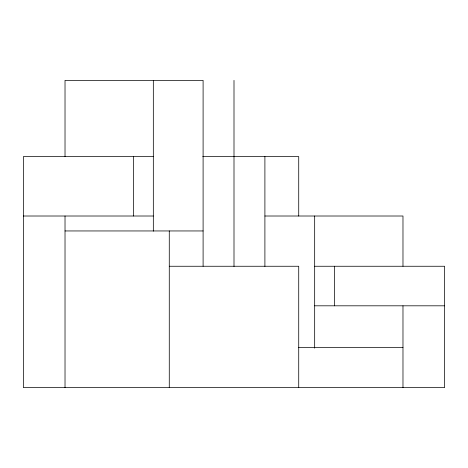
<?xml version="1.0" encoding="UTF-8"?>
<svg xmlns="http://www.w3.org/2000/svg" width="468" height="468" viewBox="0 0 468 468"><rect width="100%" height="100%" fill="white"/><g stroke="black" fill="none" stroke-linecap="round" stroke-linejoin="round"><path stroke-width="0.7" d="M153.328 156.569L23.4 156.569L23.4 387.639L444.6 387.639L444.6 266.257L314.671 266.257M202.749 156.569L298.724 156.569L298.724 216.011M23.4 216.011L153.328 216.011M264.9 216.011L402.977 216.011L402.977 266.257M65.023 230.952L203.1 230.952M169.276 266.257L298.724 266.257L298.724 387.639M314.671 305.809L444.6 305.809M298.631 347.502L402.977 347.502M402.977 305.809L402.977 387.639M334.538 266.257L334.538 305.809M314.671 216.011L314.671 348.157M264.9 156.569L264.9 266.403M234 80.361L234 266.479M203.1 266.257L203.1 80.361L65.023 80.361L65.023 156.569M169.276 230.952L169.276 387.639M153.328 80.361L153.328 231.157M133.462 156.569L133.462 216.011M65.023 216.011L65.023 387.639"/></g></svg>
